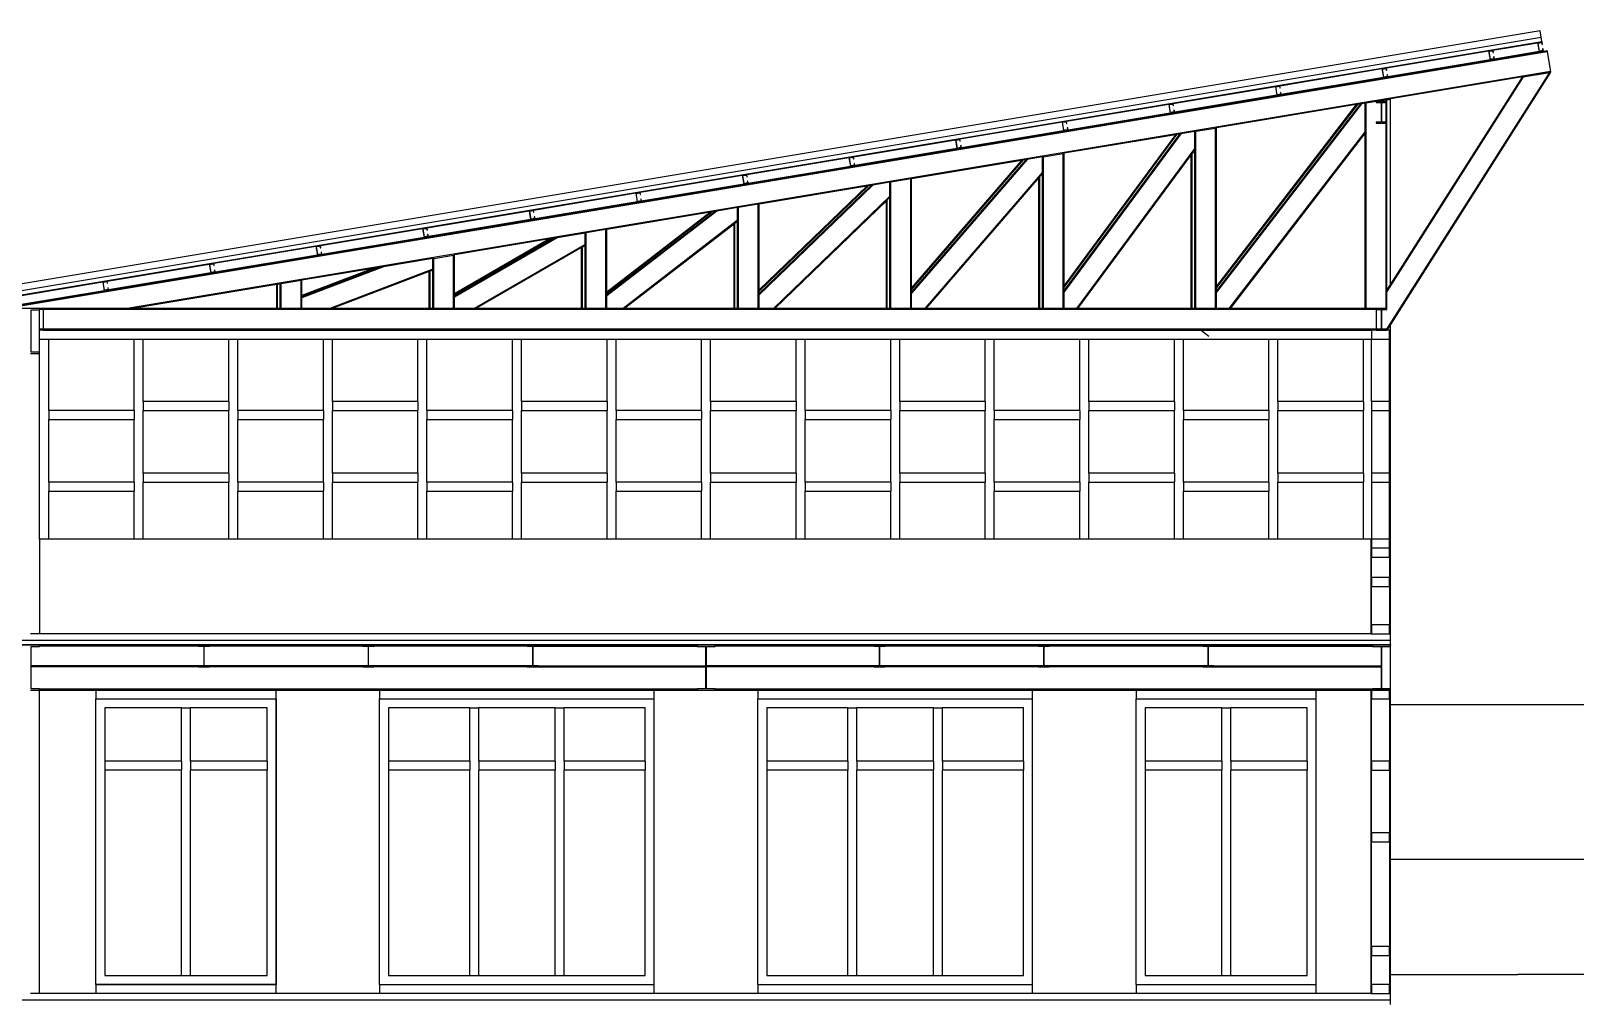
# Model space of a CAD drawing. Extents: x -53 to 53, y -13 to 12.
# Drawn here: x 26.19 to 43.33, y 1.43 to 12.21 of the extents above; entities that cross this region are included whole.
import ezdxf

# ---------------------------------------------------------------- set-up
doc = ezdxf.new("R2010")
doc.units = 0
doc.layers.get('0').update_dxf_attribs({"linetype": 'CONTINUOUS'})
doc.layers.add('SECTIONCUTEDGES', color=7, linetype='CONTINUOUS')

msp = doc.modelspace()

# ---------------------------------------------------------------- linework, layer by layer
for p, q in [((25.743, 9.226), (42.965, 12.096)), ((42.421, 12), (42.916, 12.083)), ((42.965, 12.096), (42.957, 12.146)), ((42.965, 12.096), (42.966, 12.091)), ((43.024, 11.982), (25.917, 9.131)), ((42.983, 11.986), (26.084, 9.169)), ((41.238, 11.803), (42.372, 11.992)), ((42.389, 11.893), (41.254, 11.704)), ((42.933, 11.984), (42.438, 11.901)), ((42.982, 11.992), (42.983, 11.986)), ((43.022, 11.992), (42.983, 11.986)), ((43.022, 11.992), (43.024, 11.982)), ((43.024, 11.982), (43.06, 11.765)), ((43.06, 11.765), (27.257, 9.131)), ((40.054, 11.605), (41.188, 11.795)), ((41.205, 11.696), (40.071, 11.507)), ((43.048, 11.753), (41.239, 8.901)), ((42.757, 11.704), (41.244, 9.321)), ((43.061, 11.755), (41.284, 8.954)), ((43.062, 11.755), (41.284, 11.459)), ((42.744, 11.702), (41.284, 9.402)), ((42.744, 11.702), (42.757, 11.704)), ((42.757, 11.704), (43.048, 11.753)), ((43.048, 11.753), (43.061, 11.755)), ((43.062, 11.755), (43.06, 11.765)), ((43.061, 11.755), (43.062, 11.755)), ((43.061, 11.755), (43.062, 11.755)), ((43.061, 11.755), (43.062, 11.755)), ((38.87, 11.408), (40.005, 11.597)), ((40.021, 11.499), (38.887, 11.31)), ((37.687, 11.211), (38.821, 11.4)), ((40.963, 11.406), (39.351, 9.312)), ((40.949, 11.403), (39.351, 9.328)), ((40.917, 11.398), (39.351, 9.364)), ((40.903, 11.396), (39.351, 9.38)), ((40.903, 11.396), (39.351, 11.137)), ((40.917, 11.398), (40.903, 11.396)), ((40.949, 11.403), (40.917, 11.398)), ((40.963, 11.406), (40.949, 11.403)), ((41.004, 11.412), (40.963, 11.406)), ((41.004, 11.412), (41.014, 11.414)), ((41.004, 11.098), (41.004, 11.412)), ((41.014, 11.414), (41.234, 11.451)), ((41.014, 9.131), (41.014, 11.414)), ((41.234, 11.451), (41.244, 11.452)), ((41.234, 11.429), (41.234, 11.451)), ((41.234, 11.199), (41.234, 11.419)), ((41.284, 11.459), (41.244, 11.452)), ((41.244, 11.449), (41.284, 11.456)), ((41.244, 11.449), (41.284, 11.456)), ((41.244, 11.449), (41.244, 11.452)), ((41.244, 11.449), (41.244, 11.449)), ((41.244, 11.429), (41.244, 11.449)), ((41.244, 11.199), (41.244, 11.419)), ((41.284, 11.456), (41.284, 11.459)), ((41.284, 9.402), (41.284, 11.456)), ((41.284, 11.456), (41.284, 11.456)), ((36.503, 11.014), (37.637, 11.203)), ((38.838, 11.301), (37.703, 11.112)), ((41.234, 9.131), (41.234, 11.189)), ((41.244, 9.339), (41.244, 11.189)), ((35.319, 10.816), (36.454, 11.005)), ((37.654, 11.104), (36.52, 10.915)), ((38.955, 11.071), (37.659, 9.317)), ((38.941, 11.069), (37.659, 9.333)), ((38.909, 11.063), (37.659, 9.371)), ((38.896, 11.061), (37.659, 9.387)), ((38.896, 11.061), (37.659, 10.855)), ((38.909, 11.063), (38.896, 11.061)), ((38.941, 11.069), (38.909, 11.063)), ((38.955, 11.071), (38.941, 11.069)), ((39.111, 11.097), (38.955, 11.071)), ((39.111, 11.097), (39.121, 11.099)), ((39.111, 10.912), (39.111, 11.097)), ((39.121, 11.099), (39.342, 11.135)), ((39.121, 9.131), (39.121, 11.099)), ((39.342, 11.135), (39.351, 11.137)), ((39.342, 9.131), (39.342, 11.135)), ((39.351, 9.38), (39.351, 11.137)), ((41.004, 11.098), (39.49, 9.131)), ((41.004, 11.082), (39.503, 9.131)), ((41.004, 11.082), (41.004, 11.098)), ((41.004, 9.131), (41.004, 11.082)), ((34.136, 10.619), (35.27, 10.808)), ((36.47, 10.907), (35.336, 10.718)), ((37.419, 10.815), (37.249, 10.787)), ((37.419, 10.815), (37.429, 10.817)), ((37.419, 10.646), (37.419, 10.815)), ((37.429, 10.817), (37.649, 10.853)), ((37.429, 9.131), (37.429, 10.817)), ((37.649, 10.853), (37.659, 10.855)), ((37.649, 9.131), (37.649, 10.853)), ((37.659, 9.387), (37.659, 10.855)), ((39.111, 10.912), (37.796, 9.131)), ((39.071, 10.841), (37.808, 9.131)), ((39.081, 10.854), (39.071, 10.841)), ((39.071, 9.131), (39.071, 10.841)), ((39.111, 10.895), (39.081, 10.854)), ((39.081, 9.131), (39.081, 10.854)), ((39.111, 10.912), (39.119, 10.906)), ((39.111, 10.895), (39.111, 10.912)), ((39.119, 10.906), (39.111, 10.895)), ((39.111, 9.131), (39.111, 10.895)), ((35.287, 10.71), (34.152, 10.52)), ((37.249, 10.787), (35.966, 9.3)), ((37.234, 10.784), (35.966, 9.315)), ((37.202, 10.779), (35.966, 9.346)), ((37.187, 10.776), (35.966, 9.361)), ((37.187, 10.776), (35.966, 10.573)), ((37.419, 10.646), (36.112, 9.131)), ((37.202, 10.779), (37.187, 10.776)), ((37.234, 10.784), (37.202, 10.779)), ((37.249, 10.787), (37.234, 10.784)), ((37.419, 10.631), (37.389, 10.596)), ((37.419, 10.631), (37.419, 10.646)), ((37.419, 9.131), (37.419, 10.631)), ((32.952, 10.422), (34.086, 10.611)), ((34.103, 10.512), (32.968, 10.323)), ((35.535, 10.501), (34.274, 9.284)), ((35.517, 10.498), (34.274, 9.298)), ((35.486, 10.493), (34.274, 9.323)), ((35.469, 10.49), (34.274, 9.337)), ((35.469, 10.49), (34.274, 10.291)), ((35.486, 10.493), (35.469, 10.49)), ((35.517, 10.498), (35.486, 10.493)), ((35.535, 10.501), (35.517, 10.498)), ((35.726, 10.533), (35.535, 10.501)), ((35.736, 10.534), (35.726, 10.533)), ((35.726, 10.38), (35.726, 10.533)), ((35.957, 10.571), (35.736, 10.534)), ((35.736, 9.131), (35.736, 10.534)), ((35.966, 10.573), (35.957, 10.571)), ((35.957, 9.131), (35.957, 10.571)), ((35.966, 9.361), (35.966, 10.573)), ((37.379, 10.585), (36.125, 9.131)), ((37.389, 10.596), (37.379, 10.585)), ((37.379, 9.131), (37.379, 10.585)), ((37.389, 9.131), (37.389, 10.596)), ((31.768, 10.225), (32.903, 10.414)), ((32.919, 10.315), (31.785, 10.126)), ((34.264, 10.289), (34.044, 10.252)), ((34.274, 10.291), (34.264, 10.289)), ((34.264, 9.131), (34.264, 10.289)), ((34.274, 9.337), (34.274, 10.291)), ((35.726, 10.38), (34.433, 9.131)), ((35.686, 10.327), (34.447, 9.131)), ((35.696, 10.337), (35.686, 10.327)), ((35.686, 9.131), (35.686, 10.327)), ((35.726, 10.366), (35.696, 10.337)), ((35.696, 9.131), (35.696, 10.337)), ((35.726, 10.366), (35.726, 10.38)), ((35.726, 9.131), (35.726, 10.366)), ((30.585, 10.027), (31.719, 10.216)), ((31.735, 10.118), (30.601, 9.929)), ((33.803, 10.212), (32.581, 9.27)), ((33.783, 10.209), (32.581, 9.283)), ((33.752, 10.204), (32.581, 9.301)), ((33.732, 10.2), (32.581, 9.314)), ((33.732, 10.2), (32.581, 10.009)), ((33.752, 10.204), (33.732, 10.2)), ((33.783, 10.209), (33.752, 10.204)), ((33.803, 10.212), (33.783, 10.209)), ((34.034, 10.251), (33.803, 10.212)), ((34.044, 10.252), (34.034, 10.251)), ((34.034, 10.112), (34.034, 10.251)), ((34.044, 9.131), (34.044, 10.252)), ((29.401, 9.83), (30.535, 10.019)), ((32.341, 9.969), (32.031, 9.917)), ((32.351, 9.97), (32.341, 9.969)), ((32.341, 9.841), (32.341, 9.969)), ((32.572, 10.007), (32.351, 9.97)), ((32.351, 9.131), (32.351, 9.97)), ((32.581, 10.009), (32.572, 10.007)), ((32.572, 9.131), (32.572, 10.007)), ((32.581, 9.314), (32.581, 10.009)), ((34.034, 10.112), (32.762, 9.131)), ((33.994, 10.068), (32.778, 9.131)), ((34.004, 10.076), (33.994, 10.068)), ((33.994, 9.131), (33.994, 10.068)), ((34.034, 10.099), (34.004, 10.076)), ((34.004, 9.131), (34.004, 10.076)), ((34.034, 10.099), (34.034, 10.112)), ((34.034, 9.131), (34.034, 10.099)), ((28.217, 9.633), (29.352, 9.822)), ((30.552, 9.92), (29.417, 9.731)), ((32.031, 9.917), (30.889, 9.258)), ((32.003, 9.912), (30.889, 9.27)), ((31.975, 9.908), (30.889, 9.282)), ((31.947, 9.903), (30.889, 9.293)), ((31.947, 9.903), (30.889, 9.727)), ((32.341, 9.841), (31.11, 9.131)), ((32.301, 9.807), (31.129, 9.131)), ((31.975, 9.908), (31.947, 9.903)), ((32.003, 9.912), (31.975, 9.908)), ((32.031, 9.917), (32.003, 9.912)), ((32.311, 9.813), (32.301, 9.807)), ((32.301, 9.131), (32.301, 9.807)), ((32.341, 9.83), (32.311, 9.813)), ((32.311, 9.131), (32.311, 9.813)), ((32.341, 9.83), (32.341, 9.841)), ((32.341, 9.131), (32.341, 9.83)), ((27.034, 9.435), (28.168, 9.624)), ((29.368, 9.723), (28.234, 9.534)), ((30.649, 9.687), (30.102, 9.595)), ((30.659, 9.688), (30.649, 9.687)), ((30.649, 9.569), (30.649, 9.687)), ((30.659, 9.688), (30.879, 9.725)), ((30.659, 9.131), (30.659, 9.688)), ((30.879, 9.725), (30.889, 9.727)), ((30.879, 9.131), (30.879, 9.725)), ((30.889, 9.293), (30.889, 9.727)), ((28.184, 9.526), (27.05, 9.337)), ((29.187, 9.443), (28.966, 9.406)), ((29.196, 9.445), (29.187, 9.443)), ((29.187, 9.131), (29.187, 9.443)), ((30.102, 9.595), (29.196, 9.249)), ((30.053, 9.587), (29.196, 9.26)), ((30.031, 9.584), (29.196, 9.265)), ((29.982, 9.575), (29.196, 9.275)), ((29.982, 9.575), (29.196, 9.445)), ((29.196, 9.275), (29.196, 9.445)), ((30.649, 9.569), (29.505, 9.131)), ((30.609, 9.543), (29.532, 9.131)), ((30.031, 9.584), (29.982, 9.575)), ((30.053, 9.587), (30.031, 9.584)), ((30.102, 9.595), (30.053, 9.587)), ((30.619, 9.547), (30.609, 9.543)), ((30.609, 9.131), (30.609, 9.543)), ((30.649, 9.558), (30.619, 9.547)), ((30.619, 9.131), (30.619, 9.547)), ((30.649, 9.558), (30.649, 9.569)), ((30.649, 9.131), (30.649, 9.558)), ((26.084, 9.277), (26.984, 9.427)), ((27.001, 9.329), (26.084, 9.176)), ((28.916, 9.398), (27.317, 9.131)), ((28.926, 9.399), (28.916, 9.398)), ((28.916, 9.131), (28.916, 9.398)), ((28.956, 9.405), (28.926, 9.399)), ((28.926, 9.131), (28.926, 9.399)), ((28.966, 9.406), (28.956, 9.405)), ((28.956, 9.131), (28.956, 9.405)), ((28.966, 9.131), (28.966, 9.406)), ((29.196, 9.265), (29.196, 9.275)), ((29.196, 9.26), (29.196, 9.265)), ((29.196, 9.26), (29.196, 9.249)), ((30.889, 9.282), (30.889, 9.293)), ((30.889, 9.27), (30.889, 9.282)), ((30.889, 9.27), (30.889, 9.258)), ((32.581, 9.301), (32.581, 9.314)), ((32.581, 9.283), (32.581, 9.301)), ((32.581, 9.283), (32.581, 9.27)), ((32.581, 9.131), (32.581, 9.27)), ((34.274, 9.323), (34.274, 9.337)), ((34.274, 9.298), (34.274, 9.323)), ((34.274, 9.298), (34.274, 9.284)), ((34.274, 9.131), (34.274, 9.284)), ((35.966, 9.346), (35.966, 9.361)), ((35.966, 9.315), (35.966, 9.346)), ((35.966, 9.315), (35.966, 9.3)), ((35.966, 9.131), (35.966, 9.3)), ((37.659, 9.371), (37.659, 9.387)), ((37.659, 9.333), (37.659, 9.371)), ((37.659, 9.333), (37.659, 9.317)), ((37.659, 9.131), (37.659, 9.317)), ((39.351, 9.364), (39.351, 9.38)), ((39.351, 9.328), (39.351, 9.364)), ((39.351, 9.328), (39.351, 9.312)), ((39.351, 9.131), (39.351, 9.312)), ((41.284, 9.402), (41.244, 9.339)), ((41.244, 9.339), (41.244, 9.321)), ((41.244, 9.131), (41.244, 9.321)), ((26.324, 9.131), (26.284, 9.131)), ((26.324, 9.121), (26.284, 9.121)), ((26.284, 8.901), (26.284, 9.115)), ((26.324, 9.131), (26.324, 9.121)), ((27.257, 9.131), (26.324, 9.131)), ((26.324, 9.121), (26.324, 8.901)), ((41.124, 9.121), (26.324, 9.121)), ((27.317, 9.131), (27.257, 9.131)), ((28.916, 9.131), (27.317, 9.131)), ((28.926, 9.131), (28.916, 9.131)), ((28.956, 9.131), (28.926, 9.131)), ((28.966, 9.131), (28.956, 9.131)), ((29.187, 9.131), (28.966, 9.131)), ((29.196, 9.131), (29.187, 9.131)), ((29.196, 9.131), (29.196, 9.249)), ((29.505, 9.131), (29.196, 9.131)), ((29.505, 9.131), (29.532, 9.131)), ((30.609, 9.131), (29.532, 9.131)), ((30.619, 9.131), (30.609, 9.131)), ((30.649, 9.131), (30.619, 9.131)), ((30.659, 9.131), (30.649, 9.131)), ((30.879, 9.131), (30.659, 9.131)), ((30.889, 9.131), (30.879, 9.131)), ((30.889, 9.131), (30.889, 9.258)), ((31.11, 9.131), (30.889, 9.131)), ((31.11, 9.131), (31.129, 9.131)), ((32.301, 9.131), (31.129, 9.131)), ((32.311, 9.131), (32.301, 9.131)), ((32.341, 9.131), (32.311, 9.131)), ((32.351, 9.131), (32.341, 9.131)), ((32.572, 9.131), (32.351, 9.131)), ((32.581, 9.131), (32.572, 9.131)), ((32.762, 9.131), (32.581, 9.131)), ((32.762, 9.131), (32.778, 9.131)), ((33.994, 9.131), (32.778, 9.131)), ((34.004, 9.131), (33.994, 9.131)), ((34.034, 9.131), (34.004, 9.131)), ((34.044, 9.131), (34.034, 9.131)), ((34.264, 9.131), (34.044, 9.131)), ((34.274, 9.131), (34.264, 9.131)), ((34.433, 9.131), (34.274, 9.131)), ((34.433, 9.131), (34.447, 9.131)), ((35.686, 9.131), (34.447, 9.131)), ((35.696, 9.131), (35.686, 9.131)), ((35.726, 9.131), (35.696, 9.131)), ((35.736, 9.131), (35.726, 9.131)), ((35.957, 9.131), (35.736, 9.131)), ((35.966, 9.131), (35.957, 9.131)), ((36.112, 9.131), (35.966, 9.131)), ((36.112, 9.131), (36.125, 9.131)), ((37.379, 9.131), (36.125, 9.131)), ((37.389, 9.131), (37.379, 9.131)), ((37.419, 9.131), (37.389, 9.131)), ((37.429, 9.131), (37.419, 9.131)), ((37.649, 9.131), (37.429, 9.131)), ((37.659, 9.131), (37.649, 9.131)), ((37.796, 9.131), (37.659, 9.131)), ((37.796, 9.131), (37.808, 9.131)), ((39.071, 9.131), (37.808, 9.131)), ((39.081, 9.131), (39.071, 9.131)), ((39.111, 9.131), (39.081, 9.131)), ((39.121, 9.131), (39.111, 9.131)), ((39.342, 9.131), (39.121, 9.131)), ((39.351, 9.131), (39.342, 9.131)), ((39.49, 9.131), (39.351, 9.131)), ((39.49, 9.131), (39.503, 9.131)), ((41.004, 9.131), (39.503, 9.131)), ((41.014, 9.131), (41.004, 9.131)), ((41.124, 9.131), (41.014, 9.131)), ((41.124, 9.121), (41.124, 8.901)), ((41.284, 8.954), (41.244, 8.891)), ((41.284, 6.567), (41.284, 8.954)), ((26.284, 8.891), (26.284, 8.901)), ((26.324, 8.901), (26.284, 8.901)), ((26.324, 8.891), (26.284, 8.891)), ((26.284, 8.791), (26.284, 8.891)), ((26.284, 8.791), (26.384, 8.791)), ((26.284, 8.647), (26.284, 8.791)), ((26.324, 8.901), (26.324, 8.891)), ((41.084, 8.901), (26.324, 8.901)), ((26.324, 8.891), (41.074, 8.891)), ((26.384, 7.997), (26.384, 8.791)), ((26.384, 8.791), (27.334, 8.791)), ((27.334, 8.791), (27.434, 8.791)), ((27.334, 7.997), (27.334, 8.791)), ((27.434, 8.097), (27.434, 8.791)), ((27.434, 8.791), (28.384, 8.791)), ((28.384, 8.791), (28.484, 8.791)), ((28.384, 8.097), (28.384, 8.791)), ((28.484, 7.997), (28.484, 8.791)), ((28.484, 8.791), (29.434, 8.791)), ((29.434, 8.791), (29.534, 8.791)), ((29.434, 7.997), (29.434, 8.791)), ((29.534, 8.097), (29.534, 8.791)), ((29.534, 8.791), (30.484, 8.791)), ((30.484, 8.791), (30.584, 8.791)), ((30.484, 8.097), (30.484, 8.791)), ((30.584, 7.997), (30.584, 8.791)), ((30.584, 8.791), (31.534, 8.791)), ((31.534, 8.791), (31.634, 8.791)), ((31.534, 7.997), (31.534, 8.791)), ((31.634, 8.097), (31.634, 8.791)), ((31.634, 8.791), (32.584, 8.791)), ((32.584, 8.791), (32.684, 8.791)), ((32.584, 8.097), (32.584, 8.791)), ((32.684, 7.997), (32.684, 8.791)), ((32.684, 8.791), (33.634, 8.791)), ((33.634, 8.791), (33.734, 8.791)), ((33.634, 7.997), (33.634, 8.791)), ((33.734, 8.097), (33.734, 8.791)), ((33.734, 8.791), (34.684, 8.791)), ((34.684, 8.791), (34.784, 8.791)), ((34.684, 8.097), (34.684, 8.791)), ((34.784, 7.997), (34.784, 8.791)), ((34.784, 8.791), (35.734, 8.791)), ((35.734, 8.791), (35.834, 8.791)), ((35.734, 7.997), (35.734, 8.791)), ((35.834, 8.097), (35.834, 8.791)), ((35.834, 8.791), (36.784, 8.791)), ((36.784, 8.791), (36.884, 8.791)), ((36.784, 8.097), (36.784, 8.791)), ((36.884, 7.997), (36.884, 8.791)), ((36.884, 8.791), (37.834, 8.791)), ((37.834, 8.791), (37.934, 8.791)), ((37.834, 7.997), (37.834, 8.791)), ((37.934, 8.097), (37.934, 8.791)), ((37.934, 8.791), (38.884, 8.791)), ((38.884, 8.791), (38.984, 8.791)), ((38.884, 8.097), (38.884, 8.791)), ((38.984, 7.997), (38.984, 8.791)), ((38.984, 8.791), (39.934, 8.791)), ((39.124, 8.901), (39.131, 8.896)), ((39.131, 8.896), (39.137, 8.891)), ((39.164, 8.901), (39.171, 8.896)), ((39.164, 8.901), (39.171, 8.896)), ((39.164, 8.901), (39.171, 8.896)), ((39.171, 8.896), (39.266, 8.823)), ((39.171, 8.896), (39.266, 8.823)), ((39.171, 8.896), (39.266, 8.823)), ((39.934, 8.791), (40.034, 8.791)), ((39.934, 7.997), (39.934, 8.791)), ((40.034, 8.097), (40.034, 8.791)), ((40.034, 8.791), (40.984, 8.791)), ((40.984, 8.791), (41.074, 8.791)), ((40.984, 8.097), (40.984, 8.791)), ((41.074, 8.097), (41.074, 8.791)), ((41.084, 8.891), (41.084, 8.901)), ((41.124, 8.901), (41.084, 8.901)), ((41.274, 8.097), (41.274, 8.791)), ((26.284, 6.567), (26.284, 8.631)), ((28.384, 8.097), (27.434, 8.097)), ((27.434, 8.097), (27.434, 7.997)), ((28.384, 8.097), (28.384, 7.997)), ((30.484, 8.097), (29.534, 8.097)), ((29.534, 8.097), (29.534, 7.997)), ((30.484, 8.097), (30.484, 7.997)), ((32.584, 8.097), (31.634, 8.097)), ((31.634, 8.097), (31.634, 7.997)), ((32.584, 8.097), (32.584, 7.997)), ((34.684, 8.097), (33.734, 8.097)), ((33.734, 8.097), (33.734, 7.997)), ((34.684, 8.097), (34.684, 7.997)), ((36.784, 8.097), (35.834, 8.097)), ((35.834, 8.097), (35.834, 7.997)), ((36.784, 8.097), (36.784, 7.997)), ((38.884, 8.097), (37.934, 8.097)), ((37.934, 8.097), (37.934, 7.997)), ((38.884, 8.097), (38.884, 7.997)), ((40.984, 8.097), (40.034, 8.097)), ((40.034, 8.097), (40.034, 7.997)), ((40.984, 8.097), (40.984, 7.997)), ((27.334, 7.997), (26.384, 7.997)), ((26.384, 7.997), (26.384, 7.897)), ((26.384, 7.203), (26.384, 7.897)), ((26.384, 7.897), (27.334, 7.897)), ((27.334, 7.997), (27.334, 7.897)), ((27.334, 7.203), (27.334, 7.897)), ((27.434, 7.997), (28.384, 7.997)), ((27.434, 7.303), (27.434, 7.997)), ((28.384, 7.303), (28.384, 7.997)), ((29.434, 7.997), (28.484, 7.997)), ((28.484, 7.997), (28.484, 7.897)), ((28.484, 7.897), (29.434, 7.897)), ((28.484, 7.203), (28.484, 7.897)), ((29.434, 7.997), (29.434, 7.897)), ((29.434, 7.203), (29.434, 7.897)), ((29.534, 7.997), (30.484, 7.997)), ((29.534, 7.303), (29.534, 7.997)), ((30.484, 7.303), (30.484, 7.997)), ((31.534, 7.997), (30.584, 7.997)), ((30.584, 7.997), (30.584, 7.897)), ((30.584, 7.203), (30.584, 7.897)), ((30.584, 7.897), (31.534, 7.897)), ((31.534, 7.997), (31.534, 7.897)), ((31.534, 7.203), (31.534, 7.897)), ((31.634, 7.303), (31.634, 7.997)), ((31.634, 7.997), (32.584, 7.997)), ((32.584, 7.303), (32.584, 7.997)), ((33.634, 7.997), (32.684, 7.997)), ((32.684, 7.997), (32.684, 7.897)), ((32.684, 7.203), (32.684, 7.897)), ((32.684, 7.897), (33.634, 7.897)), ((33.634, 7.997), (33.634, 7.897)), ((33.634, 7.203), (33.634, 7.897)), ((33.734, 7.303), (33.734, 7.997)), ((33.734, 7.997), (34.684, 7.997)), ((34.684, 7.303), (34.684, 7.997)), ((35.734, 7.997), (34.784, 7.997)), ((34.784, 7.997), (34.784, 7.897)), ((34.784, 7.203), (34.784, 7.897)), ((34.784, 7.897), (35.734, 7.897)), ((35.734, 7.997), (35.734, 7.897)), ((35.734, 7.203), (35.734, 7.897)), ((35.834, 7.303), (35.834, 7.997)), ((35.834, 7.997), (36.784, 7.997)), ((36.784, 7.303), (36.784, 7.997)), ((37.834, 7.997), (36.884, 7.997)), ((36.884, 7.997), (36.884, 7.897)), ((36.884, 7.203), (36.884, 7.897)), ((36.884, 7.897), (37.834, 7.897)), ((37.834, 7.997), (37.834, 7.897)), ((37.834, 7.203), (37.834, 7.897)), ((37.934, 7.303), (37.934, 7.997)), ((37.934, 7.997), (38.884, 7.997)), ((38.884, 7.303), (38.884, 7.997)), ((39.934, 7.997), (38.984, 7.997)), ((38.984, 7.997), (38.984, 7.897)), ((38.984, 7.897), (39.934, 7.897)), ((38.984, 7.203), (38.984, 7.897)), ((39.934, 7.997), (39.934, 7.897)), ((39.934, 7.203), (39.934, 7.897)), ((40.034, 7.303), (40.034, 7.997)), ((40.034, 7.997), (40.984, 7.997)), ((40.984, 7.303), (40.984, 7.997)), ((41.074, 7.997), (41.074, 7.303)), ((41.274, 7.303), (41.274, 7.997)), ((27.334, 7.203), (26.384, 7.203)), ((26.384, 7.203), (26.384, 7.103)), ((27.334, 7.203), (27.334, 7.103)), ((28.384, 7.303), (27.434, 7.303)), ((27.434, 7.303), (27.434, 7.203)), ((27.434, 7.203), (28.384, 7.203)), ((27.434, 6.567), (27.434, 7.203)), ((28.384, 7.303), (28.384, 7.203)), ((28.384, 6.567), (28.384, 7.203)), ((29.434, 7.203), (28.484, 7.203)), ((28.484, 7.203), (28.484, 7.103)), ((29.434, 7.203), (29.434, 7.103)), ((30.484, 7.303), (29.534, 7.303)), ((29.534, 7.303), (29.534, 7.203)), ((29.534, 7.203), (30.484, 7.203)), ((29.534, 6.567), (29.534, 7.203)), ((30.484, 7.303), (30.484, 7.203)), ((30.484, 6.567), (30.484, 7.203)), ((31.534, 7.203), (30.584, 7.203)), ((30.584, 7.203), (30.584, 7.103)), ((31.534, 7.203), (31.534, 7.103)), ((32.584, 7.303), (31.634, 7.303)), ((31.634, 7.303), (31.634, 7.203)), ((31.634, 6.567), (31.634, 7.203)), ((31.634, 7.203), (32.584, 7.203)), ((32.584, 7.303), (32.584, 7.203)), ((32.584, 6.567), (32.584, 7.203)), ((33.634, 7.203), (32.684, 7.203)), ((32.684, 7.203), (32.684, 7.103)), ((33.634, 7.203), (33.634, 7.103)), ((34.684, 7.303), (33.734, 7.303)), ((33.734, 7.303), (33.734, 7.203)), ((33.734, 6.567), (33.734, 7.203)), ((33.734, 7.203), (34.684, 7.203)), ((34.684, 7.303), (34.684, 7.203)), ((34.684, 6.567), (34.684, 7.203)), ((35.734, 7.203), (34.784, 7.203)), ((34.784, 7.203), (34.784, 7.103)), ((35.734, 7.203), (35.734, 7.103)), ((36.784, 7.303), (35.834, 7.303)), ((35.834, 7.303), (35.834, 7.203)), ((35.834, 6.567), (35.834, 7.203)), ((35.834, 7.203), (36.784, 7.203)), ((36.784, 7.303), (36.784, 7.203)), ((36.784, 6.567), (36.784, 7.203)), ((37.834, 7.203), (36.884, 7.203)), ((36.884, 7.203), (36.884, 7.103)), ((37.834, 7.203), (37.834, 7.103)), ((38.884, 7.303), (37.934, 7.303)), ((37.934, 7.303), (37.934, 7.203)), ((37.934, 7.203), (38.884, 7.203)), ((37.934, 6.567), (37.934, 7.203)), ((38.884, 7.303), (38.884, 7.203)), ((38.884, 6.567), (38.884, 7.203)), ((39.934, 7.203), (38.984, 7.203)), ((38.984, 7.203), (38.984, 7.103)), ((39.934, 7.203), (39.934, 7.103)), ((40.984, 7.303), (40.034, 7.303)), ((40.034, 7.303), (40.034, 7.203)), ((40.034, 6.567), (40.034, 7.203)), ((40.034, 7.203), (40.984, 7.203)), ((40.984, 7.303), (40.984, 7.203)), ((40.984, 6.567), (40.984, 7.203)), ((41.074, 7.203), (41.074, 6.567)), ((41.274, 6.567), (41.274, 7.203)), ((26.384, 6.567), (26.384, 7.103)), ((26.384, 7.103), (27.334, 7.103)), ((27.334, 6.567), (27.334, 7.103)), ((28.484, 7.103), (29.434, 7.103)), ((28.484, 6.567), (28.484, 7.103)), ((29.434, 6.567), (29.434, 7.103)), ((30.584, 7.103), (31.534, 7.103)), ((30.584, 6.567), (30.584, 7.103)), ((31.534, 6.567), (31.534, 7.103)), ((32.684, 6.567), (32.684, 7.103)), ((32.684, 7.103), (33.634, 7.103)), ((33.634, 6.567), (33.634, 7.103)), ((34.784, 6.567), (34.784, 7.103)), ((34.784, 7.103), (35.734, 7.103)), ((35.734, 6.567), (35.734, 7.103)), ((36.884, 6.567), (36.884, 7.103)), ((36.884, 7.103), (37.834, 7.103)), ((37.834, 6.567), (37.834, 7.103)), ((38.984, 7.103), (39.934, 7.103)), ((38.984, 6.567), (38.984, 7.103)), ((39.934, 6.567), (39.934, 7.103)), ((26.284, 6.567), (26.284, 5.517)), ((26.384, 6.567), (26.284, 6.567)), ((27.334, 6.567), (26.384, 6.567)), ((27.434, 6.567), (27.334, 6.567)), ((28.384, 6.567), (27.434, 6.567)), ((28.484, 6.567), (28.384, 6.567)), ((29.434, 6.567), (28.484, 6.567)), ((29.534, 6.567), (29.434, 6.567)), ((30.484, 6.567), (29.534, 6.567)), ((30.584, 6.567), (30.484, 6.567)), ((31.534, 6.567), (30.584, 6.567)), ((31.634, 6.567), (31.534, 6.567)), ((32.584, 6.567), (31.634, 6.567)), ((32.684, 6.567), (32.584, 6.567)), ((33.634, 6.567), (32.684, 6.567)), ((33.734, 6.567), (33.634, 6.567)), ((34.684, 6.567), (33.734, 6.567)), ((34.784, 6.567), (34.684, 6.567)), ((35.734, 6.567), (34.784, 6.567)), ((35.834, 6.567), (35.734, 6.567)), ((36.784, 6.567), (35.834, 6.567)), ((36.884, 6.567), (36.784, 6.567)), ((37.834, 6.567), (36.884, 6.567)), ((37.934, 6.567), (37.834, 6.567)), ((38.884, 6.567), (37.934, 6.567)), ((38.984, 6.567), (38.884, 6.567)), ((39.934, 6.567), (38.984, 6.567)), ((40.034, 6.567), (39.934, 6.567)), ((40.984, 6.567), (40.034, 6.567)), ((41.064, 6.567), (40.984, 6.567)), ((26.062, 5.397), (41.284, 5.397)), ((28.049, 5.391), (26.284, 5.391)), ((28.049, 5.381), (26.284, 5.381)), ((29.874, 5.391), (28.169, 5.391)), ((29.874, 5.381), (28.169, 5.381)), ((31.699, 5.391), (29.994, 5.391)), ((31.699, 5.381), (29.994, 5.381)), ((31.819, 5.391), (33.584, 5.391)), ((31.819, 5.381), (33.584, 5.381)), ((35.549, 5.391), (33.784, 5.391)), ((35.549, 5.381), (33.784, 5.381)), ((37.374, 5.391), (35.669, 5.391)), ((37.374, 5.381), (35.669, 5.381)), ((39.199, 5.391), (37.494, 5.391)), ((39.199, 5.381), (37.494, 5.381)), ((39.319, 5.391), (41.084, 5.391)), ((39.319, 5.381), (41.084, 5.381)), ((41.284, 5.397), (41.284, 5.447)), ((41.284, 5.397), (41.284, 5.391)), ((41.284, 5.397), (41.284, 5.391)), ((41.284, 4.907), (41.284, 5.375)), ((28.049, 5.161), (26.189, 5.161)), ((28.049, 5.151), (26.189, 5.151)), ((29.874, 5.161), (28.169, 5.161)), ((29.874, 5.151), (28.169, 5.151)), ((31.699, 5.161), (29.994, 5.161)), ((31.699, 5.151), (29.994, 5.151)), ((31.819, 5.161), (33.679, 5.161)), ((31.819, 5.151), (33.679, 5.151)), ((35.549, 5.161), (33.689, 5.161)), ((35.549, 5.151), (33.689, 5.151)), ((37.374, 5.161), (35.669, 5.161)), ((37.374, 5.151), (35.669, 5.151)), ((39.199, 5.161), (37.494, 5.161)), ((39.199, 5.151), (37.494, 5.151)), ((39.319, 5.161), (41.179, 5.161)), ((39.319, 5.151), (41.179, 5.151)), ((26.284, 4.907), (33.584, 4.907)), ((26.284, 1.521), (26.284, 4.891)), ((26.284, 4.891), (26.909, 4.891)), ((26.909, 4.891), (28.909, 4.891)), ((26.909, 4.891), (26.909, 4.796)), ((28.909, 4.891), (30.059, 4.891)), ((28.909, 4.796), (28.909, 4.891)), ((30.059, 4.891), (30.059, 4.796)), ((30.059, 4.891), (33.109, 4.891)), ((33.109, 4.796), (33.109, 4.891)), ((33.109, 4.891), (33.584, 4.891)), ((33.784, 4.907), (41.084, 4.907)), ((33.784, 4.891), (34.259, 4.891)), ((34.259, 4.891), (37.309, 4.891)), ((34.259, 4.891), (34.259, 4.796)), ((37.309, 4.891), (38.459, 4.891)), ((37.309, 4.796), (37.309, 4.891)), ((38.459, 4.891), (38.459, 4.796)), ((38.459, 4.891), (40.459, 4.891)), ((40.459, 4.891), (41.064, 4.891)), ((40.459, 4.796), (40.459, 4.891)), ((26.909, 1.621), (26.909, 4.796)), ((26.909, 4.796), (28.909, 4.796)), ((26.909, 4.796), (28.909, 4.796)), ((26.909, 1.621), (26.909, 4.796)), ((27.859, 4.696), (27.009, 4.696)), ((27.009, 4.696), (27.009, 4.101)), ((27.859, 4.696), (27.959, 4.696)), ((27.859, 4.101), (27.859, 4.696)), ((28.809, 4.696), (27.959, 4.696)), ((27.959, 4.101), (27.959, 4.696)), ((28.809, 4.101), (28.809, 4.696)), ((28.909, 1.621), (28.909, 4.796)), ((28.909, 4.796), (28.909, 1.621)), ((30.059, 4.796), (33.109, 4.796)), ((30.059, 1.621), (30.059, 4.796)), ((31.059, 4.696), (30.159, 4.696)), ((30.159, 4.696), (30.159, 4.101)), ((31.059, 4.696), (31.159, 4.696)), ((31.059, 4.101), (31.059, 4.696)), ((31.159, 4.101), (31.159, 4.696)), ((32.009, 4.696), (31.159, 4.696)), ((32.009, 4.696), (32.109, 4.696)), ((32.009, 4.101), (32.009, 4.696)), ((32.109, 4.101), (32.109, 4.696)), ((33.009, 4.696), (32.109, 4.696)), ((33.009, 4.101), (33.009, 4.696)), ((33.109, 1.621), (33.109, 4.796)), ((34.259, 1.621), (34.259, 4.796)), ((34.259, 4.796), (37.309, 4.796)), ((35.259, 4.696), (34.359, 4.696)), ((34.359, 4.696), (34.359, 4.101)), ((35.259, 4.696), (35.359, 4.696)), ((35.259, 4.101), (35.259, 4.696)), ((35.359, 4.101), (35.359, 4.696)), ((36.209, 4.696), (35.359, 4.696)), ((36.209, 4.696), (36.309, 4.696)), ((36.209, 4.101), (36.209, 4.696)), ((36.309, 4.101), (36.309, 4.696)), ((37.209, 4.696), (36.309, 4.696)), ((37.209, 4.101), (37.209, 4.696)), ((37.309, 1.621), (37.309, 4.796)), ((38.459, 1.621), (38.459, 4.796)), ((38.459, 4.796), (40.459, 4.796)), ((39.409, 4.696), (38.559, 4.696)), ((38.559, 4.696), (38.559, 4.101)), ((39.409, 4.696), (39.509, 4.696)), ((39.409, 4.101), (39.409, 4.696)), ((40.359, 4.696), (39.509, 4.696)), ((39.509, 4.101), (39.509, 4.696)), ((40.359, 4.101), (40.359, 4.696)), ((40.459, 1.621), (40.459, 4.796)), ((41.284, 4.733), (44.911, 4.733)), ((27.859, 4.101), (27.009, 4.101)), ((27.009, 4.101), (27.009, 4.001)), ((27.859, 4.001), (27.009, 4.001)), ((27.009, 4.001), (27.009, 1.721)), ((27.859, 4.101), (27.859, 4.001)), ((27.859, 1.721), (27.859, 4.001)), ((28.809, 4.101), (27.959, 4.101)), ((27.959, 4.101), (27.959, 4.001)), ((28.809, 4.001), (27.959, 4.001)), ((27.959, 1.721), (27.959, 4.001)), ((28.809, 4.101), (28.809, 4.001)), ((28.809, 1.721), (28.809, 4.001)), ((31.059, 4.101), (30.159, 4.101)), ((30.159, 4.101), (30.159, 4.001)), ((31.059, 4.001), (30.159, 4.001)), ((30.159, 4.001), (30.159, 1.721)), ((31.059, 4.101), (31.059, 4.001)), ((31.059, 1.721), (31.059, 4.001)), ((32.009, 4.101), (31.159, 4.101)), ((31.159, 4.101), (31.159, 4.001)), ((32.009, 4.001), (31.159, 4.001)), ((31.159, 1.721), (31.159, 4.001)), ((32.009, 4.101), (32.009, 4.001)), ((32.009, 1.721), (32.009, 4.001)), ((33.009, 4.101), (32.109, 4.101)), ((32.109, 4.101), (32.109, 4.001)), ((33.009, 4.001), (32.109, 4.001)), ((32.109, 1.721), (32.109, 4.001)), ((33.009, 4.101), (33.009, 4.001)), ((33.009, 1.721), (33.009, 4.001)), ((35.259, 4.101), (34.359, 4.101)), ((34.359, 4.101), (34.359, 4.001)), ((35.259, 4.001), (34.359, 4.001)), ((34.359, 4.001), (34.359, 1.721)), ((35.259, 4.101), (35.259, 4.001)), ((35.259, 1.721), (35.259, 4.001)), ((36.209, 4.101), (35.359, 4.101)), ((35.359, 4.101), (35.359, 4.001)), ((36.209, 4.001), (35.359, 4.001)), ((35.359, 1.721), (35.359, 4.001)), ((36.209, 4.101), (36.209, 4.001)), ((36.209, 1.721), (36.209, 4.001)), ((37.209, 4.101), (36.309, 4.101)), ((36.309, 4.101), (36.309, 4.001)), ((37.209, 4.001), (36.309, 4.001)), ((36.309, 1.721), (36.309, 4.001)), ((37.209, 4.101), (37.209, 4.001)), ((37.209, 1.721), (37.209, 4.001)), ((39.409, 4.101), (38.559, 4.101)), ((38.559, 4.101), (38.559, 4.001)), ((39.409, 4.001), (38.559, 4.001)), ((38.559, 4.001), (38.559, 1.721)), ((39.409, 4.101), (39.409, 4.001)), ((39.409, 1.721), (39.409, 4.001)), ((40.359, 4.101), (39.509, 4.101)), ((39.509, 4.101), (39.509, 4.001)), ((40.359, 4.001), (39.509, 4.001)), ((39.509, 1.721), (39.509, 4.001)), ((40.359, 4.101), (40.359, 4.001)), ((40.359, 1.721), (40.359, 4.001)), ((52.684, 3.01), (41.284, 3.01)), ((27.009, 1.721), (27.859, 1.721)), ((27.859, 1.721), (27.959, 1.721)), ((27.959, 1.721), (28.809, 1.721)), ((30.159, 1.721), (31.059, 1.721)), ((31.059, 1.721), (31.159, 1.721)), ((31.159, 1.721), (32.009, 1.721)), ((32.009, 1.721), (32.109, 1.721)), ((32.109, 1.721), (33.009, 1.721)), ((34.359, 1.721), (35.259, 1.721)), ((35.259, 1.721), (35.359, 1.721)), ((35.359, 1.721), (36.209, 1.721)), ((36.209, 1.721), (36.309, 1.721)), ((36.309, 1.721), (37.209, 1.721)), ((38.559, 1.721), (39.409, 1.721)), ((39.409, 1.721), (39.509, 1.721)), ((39.509, 1.721), (40.359, 1.721)), ((41.284, 1.733), (41.328, 1.733)), ((41.328, 1.733), (42.698, 1.733)), ((45.308, 1.733), (42.698, 1.733)), ((26.909, 1.621), (28.909, 1.621)), ((26.909, 1.621), (26.909, 1.521)), ((28.909, 1.621), (26.909, 1.621)), ((28.909, 1.521), (28.909, 1.621)), ((30.059, 1.621), (33.109, 1.621)), ((30.059, 1.621), (30.059, 1.521)), ((33.109, 1.521), (33.109, 1.621)), ((34.259, 1.621), (37.309, 1.621)), ((34.259, 1.621), (34.259, 1.521)), ((37.309, 1.521), (37.309, 1.621)), ((38.459, 1.621), (40.459, 1.621)), ((38.459, 1.621), (38.459, 1.521)), ((40.459, 1.521), (40.459, 1.621)), ((41.284, 1.401), (41.284, 1.451))]:
    msp.add_line(p, q)
at = {"layer": 'SECTIONCUTEDGES'}
for p, q in [((42.945, 12.215), (25.84, 9.364)), ((42.957, 12.146), (42.945, 12.215)), ((25.735, 9.275), (42.957, 12.146)), ((42.966, 12.091), (42.916, 12.083)), ((42.916, 12.083), (42.933, 11.984)), ((42.922, 12.078), (42.962, 12.085)), ((42.937, 11.99), (42.922, 12.078)), ((42.962, 12.085), (42.965, 12.065)), ((42.965, 12.065), (42.97, 12.066)), ((42.97, 12.066), (42.966, 12.091)), ((42.978, 12.017), (42.973, 12.016)), ((42.973, 12.016), (42.976, 11.996)), ((42.982, 11.992), (42.978, 12.017)), ((42.421, 12), (42.372, 11.992)), ((42.372, 11.992), (42.389, 11.893)), ((42.378, 11.988), (42.417, 11.994)), ((42.393, 11.899), (42.378, 11.988)), ((42.389, 11.893), (42.438, 11.901)), ((42.432, 11.906), (42.393, 11.899)), ((42.417, 11.994), (42.421, 11.975)), ((42.426, 11.975), (42.421, 12)), ((42.421, 11.975), (42.426, 11.975)), ((42.434, 11.926), (42.429, 11.925)), ((42.429, 11.925), (42.432, 11.906)), ((42.438, 11.901), (42.434, 11.926)), ((42.933, 11.984), (42.982, 11.992)), ((42.976, 11.996), (42.937, 11.99)), ((41.238, 11.803), (41.188, 11.795)), ((41.188, 11.795), (41.205, 11.696)), ((41.194, 11.79), (41.234, 11.797)), ((41.209, 11.702), (41.194, 11.79)), ((41.205, 11.696), (41.254, 11.704)), ((41.248, 11.708), (41.209, 11.702)), ((41.234, 11.797), (41.237, 11.777)), ((41.237, 11.777), (41.242, 11.778)), ((41.242, 11.778), (41.238, 11.803)), ((41.25, 11.729), (41.245, 11.728)), ((41.245, 11.728), (41.248, 11.708)), ((41.254, 11.704), (41.25, 11.729)), ((40.054, 11.605), (40.005, 11.597)), ((40.005, 11.597), (40.021, 11.499)), ((40.011, 11.593), (40.05, 11.6)), ((40.025, 11.504), (40.011, 11.593)), ((40.021, 11.499), (40.071, 11.507)), ((40.065, 11.511), (40.025, 11.504)), ((40.05, 11.6), (40.053, 11.58)), ((40.053, 11.58), (40.058, 11.581)), ((40.058, 11.581), (40.054, 11.605)), ((40.066, 11.532), (40.061, 11.531)), ((40.061, 11.531), (40.065, 11.511)), ((40.071, 11.507), (40.066, 11.532)), ((38.87, 11.408), (38.821, 11.4)), ((38.821, 11.4), (38.838, 11.301)), ((38.827, 11.396), (38.866, 11.402)), ((38.842, 11.307), (38.827, 11.396)), ((38.866, 11.402), (38.87, 11.383)), ((38.875, 11.384), (38.87, 11.408)), ((38.87, 11.383), (38.875, 11.384)), ((38.883, 11.334), (38.878, 11.333)), ((38.878, 11.333), (38.881, 11.314)), ((38.887, 11.31), (38.883, 11.334)), ((41.124, 11.429), (41.124, 11.419)), ((41.234, 11.429), (41.124, 11.429)), ((41.124, 11.419), (41.181, 11.419)), ((41.181, 11.419), (41.181, 11.199)), ((41.187, 11.199), (41.187, 11.419)), ((41.187, 11.419), (41.234, 11.419)), ((41.244, 11.429), (41.234, 11.429)), ((41.234, 11.419), (41.244, 11.419)), ((41.244, 11.419), (41.244, 11.429)), ((37.687, 11.211), (37.637, 11.203)), ((37.637, 11.203), (37.654, 11.104)), ((37.643, 11.199), (37.683, 11.205)), ((37.658, 11.11), (37.643, 11.199)), ((37.683, 11.205), (37.686, 11.185)), ((37.686, 11.185), (37.691, 11.186)), ((37.691, 11.186), (37.687, 11.211)), ((38.838, 11.301), (38.887, 11.31)), ((38.881, 11.314), (38.842, 11.307)), ((41.181, 11.199), (41.124, 11.199)), ((41.124, 11.199), (41.124, 11.189)), ((41.124, 11.189), (41.234, 11.189)), ((41.234, 11.199), (41.187, 11.199)), ((41.244, 11.199), (41.234, 11.199)), ((41.234, 11.189), (41.244, 11.189)), ((41.244, 11.189), (41.244, 11.199)), ((36.503, 11.014), (36.454, 11.005)), ((36.454, 11.005), (36.47, 10.907)), ((36.459, 11.001), (36.499, 11.008)), ((36.474, 10.913), (36.459, 11.001)), ((36.499, 11.008), (36.502, 10.988)), ((36.502, 10.988), (36.507, 10.989)), ((36.507, 10.989), (36.503, 11.014)), ((37.654, 11.104), (37.703, 11.112)), ((37.697, 11.116), (37.658, 11.11)), ((37.699, 11.137), (37.694, 11.136)), ((37.694, 11.136), (37.697, 11.116)), ((37.703, 11.112), (37.699, 11.137)), ((35.319, 10.816), (35.27, 10.808)), ((35.27, 10.808), (35.287, 10.71)), ((35.276, 10.804), (35.315, 10.811)), ((35.291, 10.715), (35.276, 10.804)), ((35.315, 10.811), (35.319, 10.791)), ((35.324, 10.792), (35.319, 10.816)), ((36.47, 10.907), (36.52, 10.915)), ((36.514, 10.919), (36.474, 10.913)), ((36.515, 10.94), (36.51, 10.939)), ((36.51, 10.939), (36.514, 10.919)), ((36.52, 10.915), (36.515, 10.94)), ((35.287, 10.71), (35.336, 10.718)), ((35.33, 10.722), (35.291, 10.715)), ((35.319, 10.791), (35.324, 10.792)), ((35.332, 10.742), (35.327, 10.742)), ((35.327, 10.742), (35.33, 10.722)), ((35.336, 10.718), (35.332, 10.742)), ((34.136, 10.619), (34.086, 10.611)), ((34.086, 10.611), (34.103, 10.512)), ((34.092, 10.607), (34.132, 10.613)), ((34.107, 10.518), (34.092, 10.607)), ((34.103, 10.512), (34.152, 10.52)), ((34.146, 10.525), (34.107, 10.518)), ((34.132, 10.613), (34.135, 10.594)), ((34.135, 10.594), (34.14, 10.594)), ((34.14, 10.594), (34.136, 10.619)), ((34.148, 10.545), (34.143, 10.544)), ((34.143, 10.544), (34.146, 10.525)), ((34.152, 10.52), (34.148, 10.545)), ((32.952, 10.422), (32.903, 10.414)), ((32.903, 10.414), (32.919, 10.315)), ((32.908, 10.409), (32.948, 10.416)), ((32.923, 10.321), (32.908, 10.409)), ((32.919, 10.315), (32.968, 10.323)), ((32.963, 10.327), (32.923, 10.321)), ((32.948, 10.416), (32.951, 10.396)), ((32.951, 10.396), (32.956, 10.397)), ((32.956, 10.397), (32.952, 10.422)), ((32.964, 10.348), (32.959, 10.347)), ((32.959, 10.347), (32.963, 10.327)), ((32.968, 10.323), (32.964, 10.348)), ((31.768, 10.225), (31.719, 10.216)), ((31.719, 10.216), (31.735, 10.118)), ((31.725, 10.212), (31.764, 10.219)), ((31.74, 10.123), (31.725, 10.212)), ((31.735, 10.118), (31.785, 10.126)), ((31.779, 10.13), (31.74, 10.123)), ((31.764, 10.219), (31.768, 10.199)), ((31.772, 10.2), (31.768, 10.225)), ((31.768, 10.199), (31.772, 10.2)), ((31.781, 10.151), (31.776, 10.15)), ((31.776, 10.15), (31.779, 10.13)), ((31.785, 10.126), (31.781, 10.151)), ((30.585, 10.027), (30.535, 10.019)), ((30.535, 10.019), (30.552, 9.92)), ((30.541, 10.015), (30.581, 10.021)), ((30.556, 9.926), (30.541, 10.015)), ((30.581, 10.021), (30.584, 10.002)), ((30.584, 10.002), (30.589, 10.003)), ((30.589, 10.003), (30.585, 10.027)), ((30.597, 9.953), (30.592, 9.952)), ((30.592, 9.952), (30.595, 9.933)), ((30.601, 9.929), (30.597, 9.953)), ((29.401, 9.83), (29.352, 9.822)), ((29.352, 9.822), (29.368, 9.723)), ((29.357, 9.818), (29.397, 9.824)), ((29.372, 9.729), (29.357, 9.818)), ((29.397, 9.824), (29.4, 9.804)), ((29.4, 9.804), (29.405, 9.805)), ((29.405, 9.805), (29.401, 9.83)), ((30.552, 9.92), (30.601, 9.929)), ((30.595, 9.933), (30.556, 9.926)), ((28.217, 9.633), (28.168, 9.624)), ((28.168, 9.624), (28.184, 9.526)), ((28.174, 9.62), (28.213, 9.627)), ((28.189, 9.532), (28.174, 9.62)), ((28.213, 9.627), (28.217, 9.607)), ((28.221, 9.608), (28.217, 9.633)), ((28.217, 9.607), (28.221, 9.608)), ((29.368, 9.723), (29.417, 9.731)), ((29.412, 9.735), (29.372, 9.729)), ((29.413, 9.756), (29.408, 9.755)), ((29.408, 9.755), (29.412, 9.735)), ((29.417, 9.731), (29.413, 9.756)), ((27.034, 9.435), (26.984, 9.427)), ((27.038, 9.411), (27.034, 9.435)), ((28.184, 9.526), (28.234, 9.534)), ((28.228, 9.538), (28.189, 9.532)), ((28.23, 9.559), (28.225, 9.558)), ((28.225, 9.558), (28.228, 9.538)), ((28.234, 9.534), (28.23, 9.559)), ((26.984, 9.427), (27.001, 9.329)), ((26.99, 9.423), (27.03, 9.43)), ((27.005, 9.334), (26.99, 9.423)), ((27.001, 9.329), (27.05, 9.337)), ((27.044, 9.341), (27.005, 9.334)), ((27.03, 9.43), (27.033, 9.41)), ((27.033, 9.41), (27.038, 9.411)), ((27.046, 9.361), (27.041, 9.361)), ((27.041, 9.361), (27.044, 9.341)), ((27.05, 9.337), (27.046, 9.361)), ((26.284, 9.131), (26.084, 9.131)), ((26.189, 9.115), (26.284, 9.115)), ((26.189, 8.647), (26.189, 9.115)), ((26.284, 9.121), (26.284, 9.131)), ((26.284, 9.115), (26.284, 9.121)), ((41.124, 9.131), (41.124, 9.121)), ((41.234, 9.131), (41.124, 9.131)), ((41.124, 9.121), (41.181, 9.121)), ((41.181, 9.121), (41.181, 8.901)), ((41.187, 8.901), (41.187, 9.121)), ((41.187, 9.121), (41.244, 9.121)), ((41.244, 9.131), (41.234, 9.131)), ((41.244, 9.121), (41.244, 9.131)), ((41.084, 8.891), (41.074, 8.891)), ((41.074, 8.891), (41.074, 8.791)), ((41.074, 8.791), (41.274, 8.791)), ((41.124, 8.891), (41.084, 8.891)), ((41.124, 8.901), (41.124, 8.891)), ((41.181, 8.901), (41.124, 8.901)), ((41.124, 8.891), (41.244, 8.891)), ((41.239, 8.901), (41.187, 8.901)), ((41.244, 8.901), (41.239, 8.901)), ((41.244, 8.891), (41.244, 8.901)), ((41.274, 8.891), (41.244, 8.891)), ((41.274, 8.791), (41.274, 8.891)), ((26.184, 8.631), (26.284, 8.631)), ((26.284, 8.647), (26.189, 8.647)), ((26.284, 8.631), (26.284, 8.647)), ((41.074, 8.097), (41.074, 7.997)), ((41.274, 8.097), (41.074, 8.097)), ((41.274, 7.997), (41.274, 8.097)), ((41.074, 7.997), (41.274, 7.997)), ((41.074, 7.303), (41.074, 7.203)), ((41.274, 7.303), (41.074, 7.303)), ((41.074, 7.203), (41.274, 7.203)), ((41.274, 7.203), (41.274, 7.303)), ((41.064, 6.567), (41.064, 5.517)), ((41.074, 6.567), (41.064, 6.567)), ((41.274, 6.567), (41.074, 6.567)), ((41.074, 6.567), (41.074, 6.467)), ((41.284, 6.567), (41.274, 6.567)), ((41.274, 6.467), (41.274, 6.567)), ((41.284, 5.517), (41.284, 6.567)), ((41.074, 6.467), (41.074, 6.367)), ((41.274, 6.467), (41.074, 6.467)), ((41.074, 6.367), (41.274, 6.367)), ((41.074, 6.142), (41.074, 6.367)), ((41.274, 6.367), (41.274, 6.467)), ((41.274, 6.367), (41.274, 6.142)), ((41.274, 6.142), (41.074, 6.142)), ((41.074, 6.142), (41.074, 6.042)), ((41.074, 6.042), (41.274, 6.042)), ((41.074, 5.617), (41.074, 6.042)), ((41.274, 6.042), (41.274, 6.142)), ((41.274, 6.042), (41.274, 5.617)), ((26.284, 5.517), (26.184, 5.517)), ((41.064, 5.517), (26.284, 5.517)), ((41.064, 5.517), (41.074, 5.517)), ((41.074, 5.617), (41.074, 5.517)), ((41.274, 5.617), (41.074, 5.617)), ((41.074, 5.517), (41.274, 5.517)), ((41.274, 5.517), (41.274, 5.617)), ((41.274, 5.517), (41.284, 5.517)), ((41.284, 5.447), (41.284, 5.517)), ((26.062, 5.447), (41.284, 5.447)), ((26.284, 5.391), (26.084, 5.391)), ((26.189, 5.375), (26.284, 5.375)), ((26.189, 5.161), (26.189, 5.375)), ((26.284, 5.381), (26.284, 5.391)), ((26.284, 5.375), (26.284, 5.381)), ((28.049, 5.391), (28.049, 5.381)), ((28.169, 5.391), (28.049, 5.391)), ((28.049, 5.381), (28.106, 5.381)), ((28.106, 5.381), (28.106, 5.161)), ((28.106, 5.381), (28.112, 5.381)), ((28.112, 5.381), (28.169, 5.381)), ((28.112, 5.161), (28.112, 5.381)), ((28.169, 5.381), (28.169, 5.391)), ((29.874, 5.391), (29.874, 5.381)), ((29.994, 5.391), (29.874, 5.391)), ((29.874, 5.381), (29.931, 5.381)), ((29.931, 5.381), (29.931, 5.161)), ((29.931, 5.381), (29.937, 5.381)), ((29.937, 5.381), (29.994, 5.381)), ((29.937, 5.161), (29.937, 5.381)), ((29.994, 5.381), (29.994, 5.391)), ((31.699, 5.391), (31.699, 5.381)), ((31.819, 5.391), (31.699, 5.391)), ((31.699, 5.381), (31.756, 5.381)), ((31.756, 5.381), (31.756, 5.161)), ((31.756, 5.381), (31.762, 5.381)), ((31.762, 5.381), (31.819, 5.381)), ((31.762, 5.161), (31.762, 5.381)), ((31.819, 5.381), (31.819, 5.391)), ((33.584, 5.391), (33.584, 5.381)), ((33.784, 5.391), (33.584, 5.391)), ((33.584, 5.381), (33.584, 5.375)), ((33.584, 5.375), (33.679, 5.375)), ((33.679, 5.375), (33.679, 5.161)), ((33.689, 5.375), (33.784, 5.375)), ((33.689, 5.161), (33.689, 5.375)), ((33.784, 5.381), (33.784, 5.391)), ((33.784, 5.375), (33.784, 5.381)), ((35.549, 5.391), (35.549, 5.381)), ((35.669, 5.391), (35.549, 5.391)), ((35.549, 5.381), (35.606, 5.381)), ((35.606, 5.381), (35.606, 5.161)), ((35.606, 5.381), (35.612, 5.381)), ((35.612, 5.381), (35.669, 5.381)), ((35.612, 5.161), (35.612, 5.381)), ((35.669, 5.381), (35.669, 5.391)), ((37.374, 5.391), (37.374, 5.381)), ((37.494, 5.391), (37.374, 5.391)), ((37.374, 5.381), (37.431, 5.381)), ((37.431, 5.381), (37.431, 5.161)), ((37.431, 5.381), (37.437, 5.381)), ((37.437, 5.381), (37.494, 5.381)), ((37.437, 5.161), (37.437, 5.381)), ((37.494, 5.381), (37.494, 5.391)), ((39.199, 5.391), (39.199, 5.381)), ((39.319, 5.391), (39.199, 5.391)), ((39.199, 5.381), (39.256, 5.381)), ((39.256, 5.381), (39.256, 5.161)), ((39.256, 5.381), (39.262, 5.381)), ((39.262, 5.381), (39.319, 5.381)), ((39.262, 5.161), (39.262, 5.381)), ((39.319, 5.381), (39.319, 5.391)), ((41.084, 5.391), (41.084, 5.381)), ((41.284, 5.391), (41.084, 5.391)), ((41.084, 5.381), (41.084, 5.375)), ((41.084, 5.375), (41.179, 5.375)), ((41.179, 5.375), (41.179, 5.161)), ((41.189, 5.375), (41.284, 5.375)), ((41.189, 4.907), (41.189, 5.375)), ((41.284, 5.375), (41.284, 5.391)), ((26.189, 5.151), (26.189, 5.161)), ((26.189, 4.907), (26.189, 5.151)), ((28.049, 5.161), (28.049, 5.151)), ((28.106, 5.161), (28.049, 5.161)), ((28.049, 5.151), (28.169, 5.151)), ((28.169, 5.161), (28.112, 5.161)), ((28.169, 5.151), (28.169, 5.161)), ((29.874, 5.161), (29.874, 5.151)), ((29.931, 5.161), (29.874, 5.161)), ((29.874, 5.151), (29.994, 5.151)), ((29.994, 5.161), (29.937, 5.161)), ((29.994, 5.151), (29.994, 5.161)), ((31.699, 5.161), (31.699, 5.151)), ((31.756, 5.161), (31.699, 5.161)), ((31.699, 5.151), (31.819, 5.151)), ((31.819, 5.161), (31.762, 5.161)), ((31.819, 5.151), (31.819, 5.161)), ((33.679, 5.161), (33.679, 5.151)), ((33.679, 5.151), (33.679, 4.907)), ((33.689, 5.151), (33.689, 5.161)), ((33.689, 4.907), (33.689, 5.151)), ((35.549, 5.161), (35.549, 5.151)), ((35.606, 5.161), (35.549, 5.161)), ((35.549, 5.151), (35.669, 5.151)), ((35.669, 5.161), (35.612, 5.161)), ((35.669, 5.151), (35.669, 5.161)), ((37.374, 5.161), (37.374, 5.151)), ((37.431, 5.161), (37.374, 5.161)), ((37.374, 5.151), (37.494, 5.151)), ((37.494, 5.161), (37.437, 5.161)), ((37.494, 5.151), (37.494, 5.161)), ((39.199, 5.161), (39.199, 5.151)), ((39.256, 5.161), (39.199, 5.161)), ((39.199, 5.151), (39.319, 5.151)), ((39.319, 5.161), (39.262, 5.161)), ((39.319, 5.151), (39.319, 5.161)), ((41.179, 5.161), (41.179, 5.151)), ((41.179, 5.151), (41.179, 4.907)), ((26.184, 4.891), (26.284, 4.891)), ((26.284, 4.907), (26.189, 4.907)), ((26.284, 4.891), (26.284, 4.907)), ((33.584, 4.907), (33.584, 4.891)), ((33.679, 4.907), (33.584, 4.907)), ((33.584, 4.891), (33.784, 4.891)), ((33.784, 4.907), (33.689, 4.907)), ((33.784, 4.891), (33.784, 4.907)), ((41.064, 4.891), (41.064, 1.521)), ((41.074, 4.891), (41.064, 4.891)), ((41.084, 4.896), (41.074, 4.896)), ((41.074, 4.896), (41.074, 4.891)), ((41.074, 4.891), (41.074, 4.796)), ((41.084, 4.907), (41.084, 4.896)), ((41.179, 4.907), (41.084, 4.907)), ((41.274, 4.896), (41.084, 4.896)), ((41.084, 4.896), (41.084, 4.891)), ((41.084, 4.891), (41.274, 4.891)), ((41.284, 4.907), (41.189, 4.907)), ((41.274, 4.891), (41.274, 4.896)), ((41.284, 4.891), (41.274, 4.891)), ((41.274, 4.796), (41.274, 4.891)), ((41.284, 4.891), (41.284, 4.907)), ((41.284, 4.733), (41.284, 4.891)), ((41.074, 4.796), (41.274, 4.796)), ((41.074, 4.101), (41.074, 4.796)), ((41.274, 4.796), (41.274, 4.101)), ((41.284, 3.01), (41.284, 4.733)), ((41.274, 4.101), (41.074, 4.101)), ((41.074, 4.101), (41.074, 4.001)), ((41.074, 3.307), (41.074, 4.001)), ((41.074, 4.001), (41.274, 4.001)), ((41.274, 4.001), (41.274, 4.101)), ((41.274, 4.001), (41.274, 3.307)), ((41.274, 3.307), (41.074, 3.307)), ((41.074, 3.307), (41.074, 3.207)), ((41.274, 3.207), (41.274, 3.307)), ((41.074, 3.207), (41.274, 3.207)), ((41.074, 2.046), (41.074, 3.207)), ((41.274, 3.207), (41.274, 2.046)), ((41.284, 1.733), (41.284, 3.01)), ((41.274, 2.046), (41.074, 2.046)), ((41.074, 2.046), (41.074, 1.946)), ((41.074, 1.946), (41.274, 1.946)), ((41.074, 1.621), (41.074, 1.946)), ((41.274, 1.946), (41.274, 2.046)), ((41.274, 1.946), (41.274, 1.621)), ((41.284, 1.716), (41.284, 1.733)), ((41.284, 1.697), (41.284, 1.716)), ((41.074, 1.621), (41.074, 1.521)), ((41.274, 1.621), (41.074, 1.621)), ((41.274, 1.521), (41.274, 1.621)), ((41.284, 1.521), (41.284, 1.697)), ((26.062, 1.451), (41.284, 1.451)), ((26.284, 1.521), (26.184, 1.521)), ((26.909, 1.521), (26.284, 1.521)), ((28.909, 1.521), (26.909, 1.521)), ((30.059, 1.521), (28.909, 1.521)), ((33.109, 1.521), (30.059, 1.521)), ((34.259, 1.521), (33.109, 1.521)), ((37.309, 1.521), (34.259, 1.521)), ((38.459, 1.521), (37.309, 1.521)), ((40.459, 1.521), (38.459, 1.521)), ((41.064, 1.521), (40.459, 1.521)), ((41.064, 1.521), (41.074, 1.521)), ((41.074, 1.521), (41.274, 1.521)), ((41.274, 1.521), (41.284, 1.521)), ((41.284, 1.451), (41.284, 1.521))]:
    msp.add_line(p, q, dxfattribs=at)

doc.saveas('drawing.dxf')
